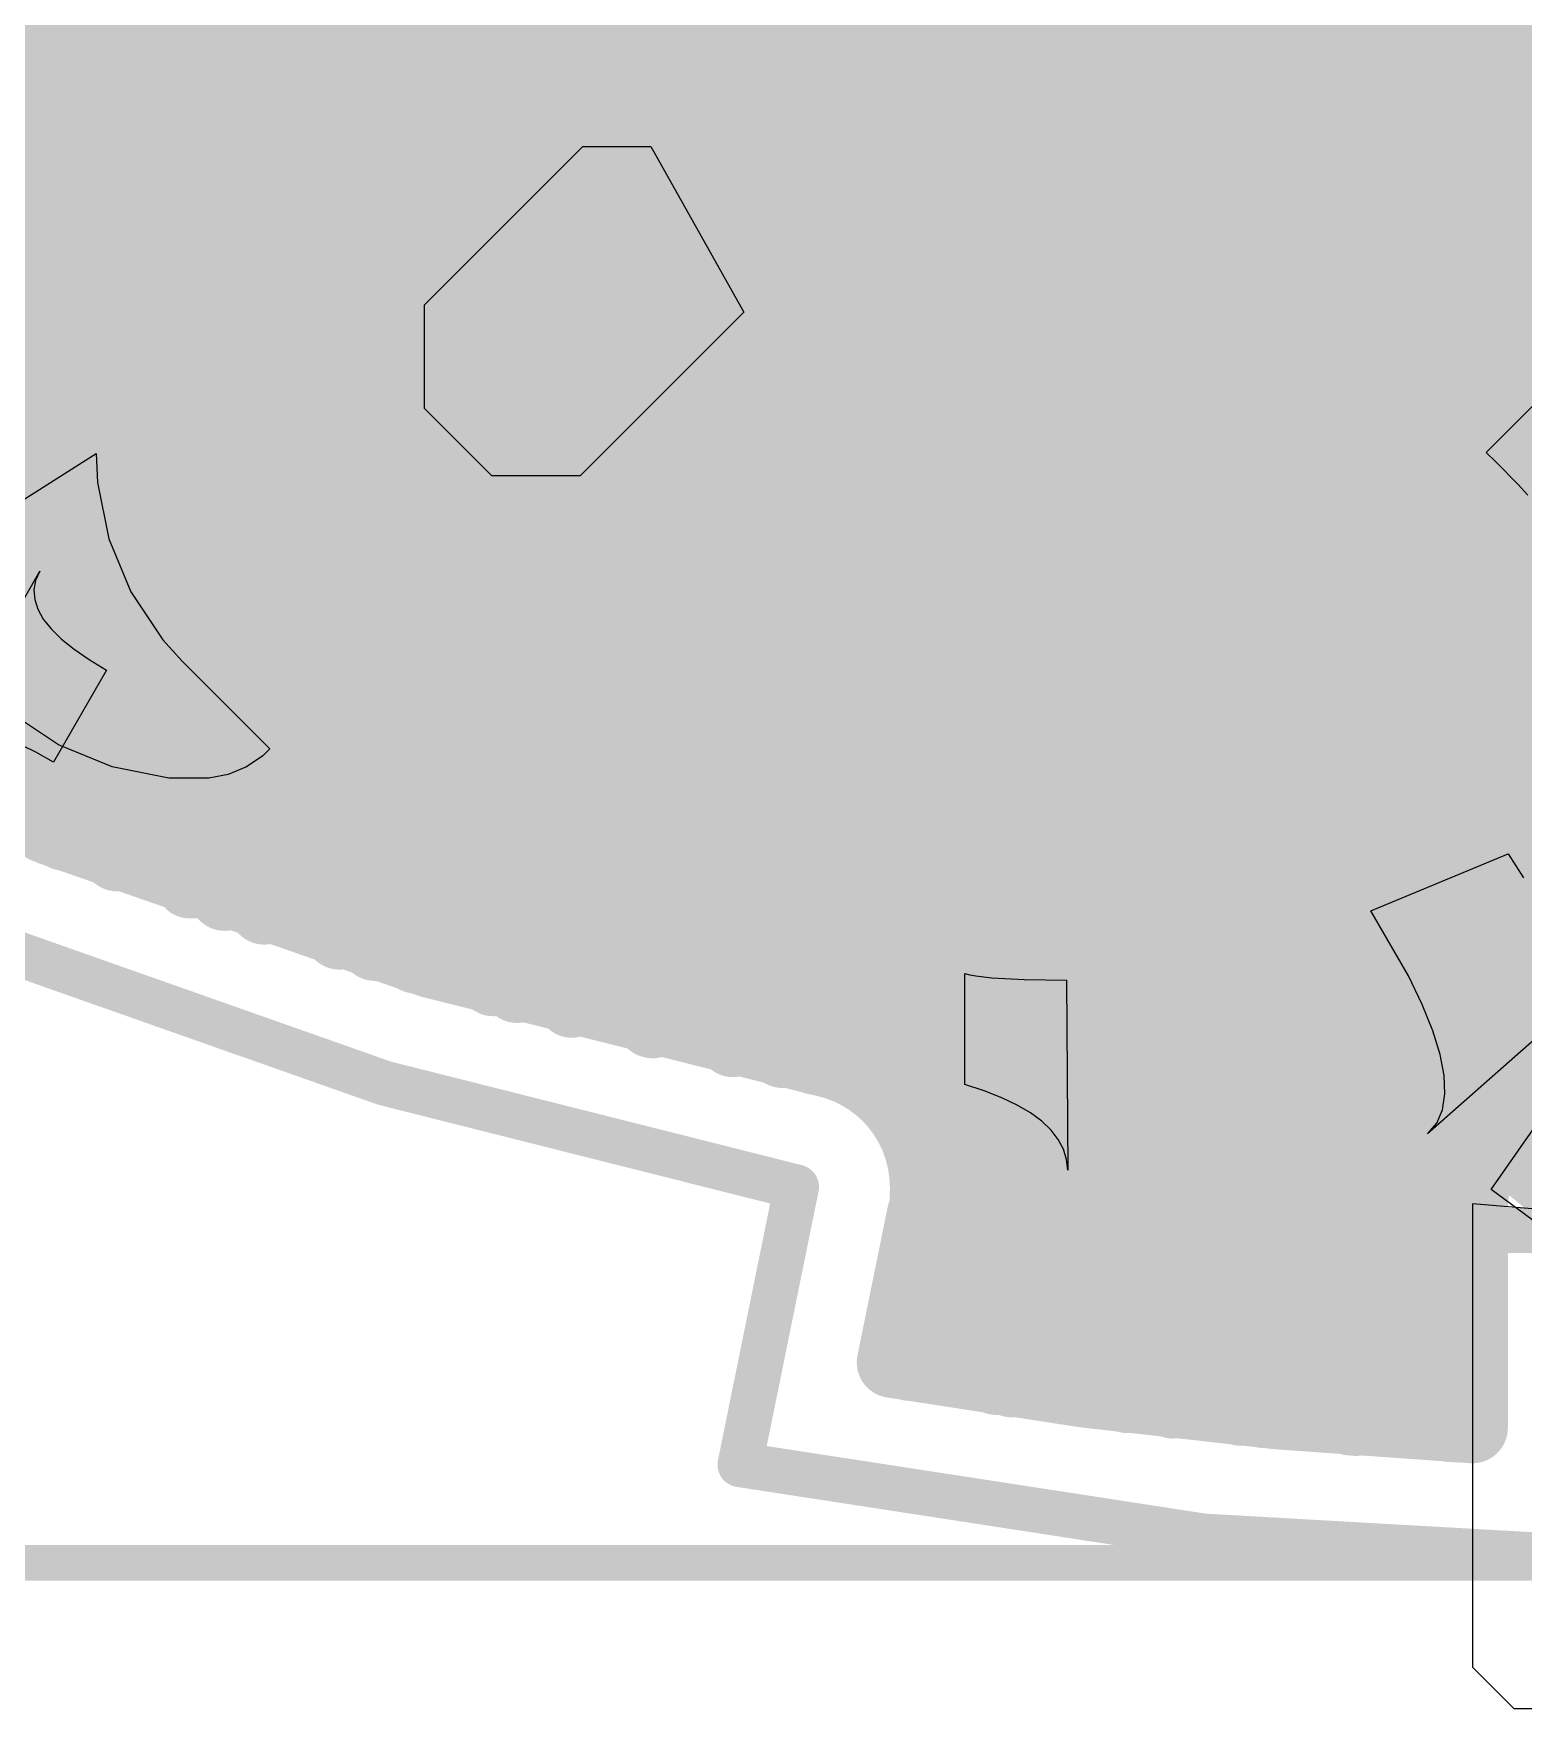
# Model space of a CAD drawing. Header units: millimetres. Extents: x 69.6 to 104.4, y 72.6 to 106.2.
# Drawn here: x 81.975 to 86.181, y 75.279 to 80.007 of the extents above; entities that cross this region are included whole.
import ezdxf

# ---------------------------------------------------------------- set-up
doc = ezdxf.new("R2010")
doc.units = ezdxf.units.MM
for name, color, linetype in [('BottomLayer', 5, 'Continuous'), ('KeepOutLayer', 6, 'Continuous'), ('MultiLayer', 9, 'Continuous'), ('TopLayer', 1, 'Continuous'), ('TopOverlay', 2, 'Continuous'), ('ViaHoleLayer', 16, 'Continuous')]:
    doc.layers.add(name, color=color, linetype=linetype)

# ---------------------------------------------------------------- blocks, each defined once
blk = doc.blocks.new('0402____9')
at = {"layer": 'TopLayer'}
for points in [[(-0.2499995, -0.2999994), (0.2499995, -0.2999994), (-0.2499995, 0.2999994), (0.2499995, 0.2999994)], [(0.7660005, -0.30000194), (1.2659995, -0.30000194), (0.7660005, 0.29999686), (1.2659995, 0.29999686)]]:
    blk.add_solid(points, dxfattribs=at)
at = {"layer": 'TopOverlay', "const_width": 0.127}
for points in [[(-0.36999926, 0.41000426), (-0.3700018, -0.4100068)], [(-0.36999926, 0.41000426), (-0.2500122, 0.41000426)], [(-0.270002, 0.41000426), (1.3400024, 0.41000172)], [(1.27000254, 0.4100068), (1.3800074, 0.4100068)], [(1.3800074, 0.4100068), (1.3800074, -0.4100068)], [(-0.3700018, -0.4100068), (-0.3400044, -0.41000172)], [(-0.3400044, -0.41000172), (-0.20000214, -0.41000426)], [(-0.31000954, -0.4100068), (1.3400024, -0.41000172)], [(1.2899898, -0.41000172), (1.3800074, -0.4100068)]]:
    blk.add_lwpolyline(points, dxfattribs=at)
at = {"layer": 'TopOverlay', "const_width": 0.0635}
for points in [[(-0.4017492599999999, 0.41000426, 1), (-0.33824926, 0.41000426, 1)], [(-0.4017492599999999, 0.41000426, 1), (-0.33824926, 0.41000426, 1)], [(-0.301752, 0.41000426, 1), (-0.238252, 0.41000426, 1)], [(-0.2817622, 0.41000426, 1), (-0.2182622, 0.41000426, 1)], [(1.23825254, 0.4100068, 1), (1.30175254, 0.4100068, 1)], [(1.3082524, 0.41000172, 1), (1.3717524, 0.41000172, 1)], [(1.3482574, 0.4100068, 1), (1.4117574, 0.4100068, 1)], [(1.3482574, 0.4100068, 1), (1.4117574, 0.4100068, 1)], [(-0.4017518, -0.4100068, 1), (-0.3382518, -0.4100068, 1)], [(-0.4017518, -0.4100068, 1), (-0.3382518, -0.4100068, 1)], [(-0.3717544, -0.41000172, 1), (-0.3082544, -0.41000172, 1)], [(-0.3717544, -0.41000172, 1), (-0.3082544, -0.41000172, 1)], [(-0.34175954, -0.4100068, 1), (-0.27825954, -0.4100068, 1)], [(-0.23175214, -0.41000426, 1), (-0.16825214, -0.41000426, 1)], [(1.2582398, -0.41000172, 1), (1.3217398, -0.41000172, 1)], [(1.3082524, -0.41000172, 1), (1.3717524, -0.41000172, 1)], [(1.3482574, -0.4100068, 1), (1.4117574, -0.4100068, 1)], [(1.3482574, -0.4100068, 1), (1.4117574, -0.4100068, 1)]]:
    blk.add_lwpolyline(points, format="xyb", close=True, dxfattribs=at)
blk = doc.blocks.new('0603LED_15')
at = {"layer": 'TopLayer'}
for points in [[(-0.32548576, -0.4445), (0.42451528, -0.4445), (-0.32548576, 0.4445), (0.42451528, 0.4445)], [(1.0104882, -0.4445), (1.76048924, -0.4445), (1.0104882, 0.4445), (1.76048924, 0.4445)]]:
    blk.add_solid(points, dxfattribs=at)
at = {"layer": 'TopOverlay', "const_width": 0.127}
for points in [[(-0.48999648, 0.6096025399999999), (-0.48999648, -0.6096)], [(1.81037992, 0.6096025399999999), (-0.48999648, 0.6096025399999999)], [(1.98000112, 0.44000166), (1.81037992, 0.6096025399999999)], [(1.98000112, 0.44000166), (1.98000112, -0.4299991399999999)], [(0.88498934, 0.33040574), (0.8849867999999999, -0.3299968)], [(0.55499254, 0.3050032), (0.55499, -0.30461966)], [(0.8599931999999999, 0), (0.55518812, 0.30477714)], [(0.8597899999999999, -0.0002032), (0.5549874599999999, -0.30499812)], [(1.98000112, -0.4299991399999999), (1.80037994, -0.6096025399999999)], [(1.80037994, -0.6096025399999999), (-0.48999648, -0.6096)]]:
    blk.add_lwpolyline(points, dxfattribs=at)
at = {"layer": 'TopOverlay', "const_width": 0.0635}
for points in [[(-0.5217464799999999, 0.6096025399999999, 1), (-0.45824648, 0.6096025399999999, 1)], [(-0.5217464799999999, 0.6096025399999999, 1), (-0.45824648, 0.6096025399999999, 1)], [(1.77862992, 0.6096025399999999, 1), (1.84212992, 0.6096025399999999, 1)], [(1.77862992, 0.6096025399999999, 1), (1.84212992, 0.6096025399999999, 1)], [(1.94825112, 0.44000166, 1), (2.01175112, 0.44000166, 1)], [(1.94825112, 0.44000166, 1), (2.01175112, 0.44000166, 1)], [(0.8532393399999999, 0.33040574, 1), (0.91673934, 0.33040574, 1)], [(0.5232425399999999, 0.3050032, 1), (0.5867425399999999, 0.3050032, 1)], [(0.5234381199999999, 0.30477714, 1), (0.58693812, 0.30477714, 1)], [(0.8280399999999999, -0.0002032, 1), (0.8915399999999999, -0.0002032, 1)], [(0.8282432, 0, 1), (0.8917432, 0, 1)], [(0.52323746, -0.30499812, 1), (0.5867374599999999, -0.30499812, 1)], [(0.5232399999999999, -0.30461966, 1), (0.5867399999999999, -0.30461966, 1)], [(0.8532367999999999, -0.3299968, 1), (0.9167367999999999, -0.3299968, 1)], [(1.94825112, -0.4299991399999999, 1), (2.01175112, -0.4299991399999999, 1)], [(1.94825112, -0.4299991399999999, 1), (2.01175112, -0.4299991399999999, 1)], [(-0.5217464799999999, -0.6096, 1), (-0.45824648, -0.6096, 1)], [(-0.5217464799999999, -0.6096, 1), (-0.45824648, -0.6096, 1)], [(1.76862994, -0.6096025399999999, 1), (1.83212994, -0.6096025399999999, 1)], [(1.76862994, -0.6096025399999999, 1), (1.83212994, -0.6096025399999999, 1)]]:
    blk.add_lwpolyline(points, format="xyb", close=True, dxfattribs=at)
blk = doc.blocks.new('0402____24')
at = {"layer": 'TopLayer'}
for points in [[(-0.2499995, -0.2999994), (0.2499995, -0.2999994), (-0.2499995, 0.2999994), (0.2499995, 0.2999994)], [(0.7660005, -0.30000194), (1.2659995, -0.30000194), (0.7660005, 0.29999686), (1.2659995, 0.29999686)]]:
    blk.add_solid(points, dxfattribs=at)
at = {"layer": 'TopOverlay', "const_width": 0.127}
for points in [[(-0.36999926, 0.41000426), (-0.2500122, 0.41000426)], [(-0.36999926, -0.4100068), (-0.36999926, 0.41000426)], [(-0.270002, 0.41000426), (1.3400024, 0.41000172)], [(1.27000254, 0.41000426), (1.3800074, 0.41000426)], [(1.3800074, -0.4100068), (1.3800074, 0.41000426)], [(-0.36999926, -0.4100068), (-0.3400044, -0.41000172)], [(-0.3400044, -0.41000172), (-0.20000214, -0.41000426)], [(-0.31000954, -0.4100068), (1.3400024, -0.41000426)], [(1.28999234, -0.41000172), (1.3800074, -0.4100068)]]:
    blk.add_lwpolyline(points, dxfattribs=at)
at = {"layer": 'TopOverlay', "const_width": 0.0635}
for points in [[(-0.4017492599999999, 0.41000426, 1), (-0.33824926, 0.41000426, 1)], [(-0.4017492599999999, 0.41000426, 1), (-0.33824926, 0.41000426, 1)], [(-0.301752, 0.41000426, 1), (-0.238252, 0.41000426, 1)], [(-0.2817622, 0.41000426, 1), (-0.2182622, 0.41000426, 1)], [(1.23825254, 0.41000426, 1), (1.30175254, 0.41000426, 1)], [(1.3082524, 0.41000172, 1), (1.3717524, 0.41000172, 1)], [(1.3482574, 0.41000426, 1), (1.4117574, 0.41000426, 1)], [(1.3482574, 0.41000426, 1), (1.4117574, 0.41000426, 1)], [(-0.4017492599999999, -0.4100068, 1), (-0.33824926, -0.4100068, 1)], [(-0.4017492599999999, -0.4100068, 1), (-0.33824926, -0.4100068, 1)], [(-0.3717544, -0.41000172, 1), (-0.3082544, -0.41000172, 1)], [(-0.3717544, -0.41000172, 1), (-0.3082544, -0.41000172, 1)], [(-0.34175954, -0.4100068, 1), (-0.27825954, -0.4100068, 1)], [(-0.23175214, -0.41000426, 1), (-0.16825214, -0.41000426, 1)], [(1.25824234, -0.41000172, 1), (1.32174234, -0.41000172, 1)], [(1.3082524, -0.41000426, 1), (1.3717524, -0.41000426, 1)], [(1.3482574, -0.4100068, 1), (1.4117574, -0.4100068, 1)], [(1.3482574, -0.4100068, 1), (1.4117574, -0.4100068, 1)]]:
    blk.add_lwpolyline(points, format="xyb", close=True, dxfattribs=at)
blk = doc.blocks.new('LGA12_27')
at = {"layer": 'TopLayer'}
for points in [[(-0.37497766, 0.6375171399999999), (-0.12499086, 0.6375171399999999), (-0.37497766, 1.08750354), (-0.12499086, 1.08750354)], [(0.12496292, 0.6375171399999999), (0.37494972, 0.6375171399999999), (0.12496292, 1.08750354), (0.37494972, 1.08750354)], [(-0.6374892, 0.6250178), (-0.6374892, 0.8750045999999999), (-1.0874756, 0.6250178), (-1.0874756, 0.8750045999999999)], [(1.08749846, 0.62501526), (1.08749846, 0.8750020599999999), (0.6375120599999999, 0.62501526), (0.6375120599999999, 0.8750020599999999)], [(-0.63754508, 0.12499086), (-0.63754508, 0.37497766), (-1.08753148, 0.12499086), (-1.08753148, 0.37497766)], [(1.08749846, 0.12501626), (1.08749846, 0.37500306), (0.6375120599999999, 0.12501626), (0.6375120599999999, 0.37500306)], [(-0.63754254, -0.37497766), (-0.63754254, -0.12499086), (-1.08752894, -0.37497766), (-1.08752894, -0.12499086)], [(1.08747306, -0.3750055999999999), (1.08747306, -0.1250188), (0.63748666, -0.3750055999999999), (0.63748666, -0.1250188)], [(-0.6375171399999999, -0.8749766599999999), (-0.6375171399999999, -0.62498986), (-1.08750354, -0.8749766599999999), (-1.08750354, -0.62498986)], [(-0.12502134, -0.6375145999999999), (-0.37500814, -0.6375145999999999), (-0.12502134, -1.087501), (-0.37500814, -1.087501)], [(0.37500306, -0.6375145999999999), (0.12501626, -0.6375145999999999), (0.37500306, -1.087501), (0.12501626, -1.087501)], [(1.087501, -0.8749766599999999), (1.087501, -0.62498986), (0.6375145999999999, -0.8749766599999999), (0.6375145999999999, -0.62498986)]]:
    blk.add_solid(points, dxfattribs=at)
at = {"layer": 'TopOverlay', "const_width": 0.0999998}
for points in [[(-1.1500104, -1.15000786), (-1.14999008, 1.1500104)], [(-1.14999008, 1.1500104), (1.15000786, 1.1500104)], [(1.14996214, -1.14999262), (1.15000786, 1.1500104)], [(-1.1500104, -1.15000786), (1.14996214, -1.14999262)]]:
    blk.add_lwpolyline(points, dxfattribs=at)
at = {"layer": 'TopOverlay'}
for points, const_width in [([(-1.17498876, 1.1500104, 1), (-1.1249914, 1.1500104, 1)], 0.0499999), ([(-1.17498876, 1.1500104, 1), (-1.1249914, 1.1500104, 1)], 0.0499999), ([(1.12500918, 1.1500104, 1), (1.17500654, 1.1500104, 1)], 0.0499999), ([(1.12500918, 1.1500104, 1), (1.17500654, 1.1500104, 1)], 0.0499999), ([(-1.40000228, 0.8000009399999999, 1), (-1.60000188, 0.8000009399999999, 1)], 0.254), ([(-1.66350188, 0.8000009399999999, 1), (-1.53650188, 0.8000009399999999, 1)], 0.127), ([(-1.46350228, 0.8000009399999999, 1), (-1.33650228, 0.8000009399999999, 1)], 0.127), ([(-1.17500908, -1.15000786, 1), (-1.12501172, -1.15000786, 1)], 0.0499999), ([(-1.17500908, -1.15000786, 1), (-1.12501172, -1.15000786, 1)], 0.0499999), ([(1.12496346, -1.14999262, 1), (1.17496082, -1.14999262, 1)], 0.0499999), ([(1.12496346, -1.14999262, 1), (1.17496082, -1.14999262, 1)], 0.0499999)]:
    blk.add_lwpolyline(points, format="xyb", close=True, dxfattribs=dict(at, const_width=const_width))
blk = doc.blocks.new('XTAL3215_30')
at = {"layer": 'TopLayer'}
for p, q in [((-0.770001, -0.9100007199999999), (-0.7723733599999999, 0.9121927400000001)), ((-0.7723733599999999, 0.9121927400000001), (-0.7701813399999999, 0.9100007199999999)), ((-0.7701813399999999, 0.9100007199999999), (0.8200008999999999, 0.9100007199999999)), ((0.8200008999999999, 0.9100007199999999), (0.8200008999999999, -0.9100007199999999)), ((0.8200008999999999, -0.9100007199999999), (-0.770001, -0.9100007199999999))]:
    blk.add_line(p, q, dxfattribs=at)
for points in [[(-1.7499965, -0.8999982), (-0.7499985, -0.8999982), (-1.7499965, 0.8999982), (-0.7499985, 0.8999982)], [(0.75000358, -0.8999982), (1.75000158, -0.8999982), (0.75000358, 0.8999982), (1.75000158, 0.8999982)]]:
    blk.add_solid(points, dxfattribs=at)
at = {"layer": 'TopOverlay', "const_width": 0.1999996}
for points in [[(-1.89999874, -1.0200005), (-1.89999874, 1.0200005)], [(-1.89999874, 1.0200005), (1.89999874, 1.0200005)], [(1.89999874, -1.0200005), (1.89999874, 1.0200005)], [(-1.89999874, -1.0200005), (1.89999874, -1.0200005)]]:
    blk.add_lwpolyline(points, dxfattribs=at)
at = {"layer": 'TopOverlay', "const_width": 0.0999998}
for points in [[(-1.94999864, 1.0200005, 1), (-1.84999884, 1.0200005, 1)], [(-1.94999864, 1.0200005, 1), (-1.84999884, 1.0200005, 1)], [(1.84999884, 1.0200005, 1), (1.94999864, 1.0200005, 1)], [(1.84999884, 1.0200005, 1), (1.94999864, 1.0200005, 1)], [(-1.94999864, -1.0200005, 1), (-1.84999884, -1.0200005, 1)], [(-1.94999864, -1.0200005, 1), (-1.84999884, -1.0200005, 1)], [(1.84999884, -1.0200005, 1), (1.94999864, -1.0200005, 1)], [(1.84999884, -1.0200005, 1), (1.94999864, -1.0200005, 1)]]:
    blk.add_lwpolyline(points, format="xyb", close=True, dxfattribs=at)
blk = doc.blocks.new('CR2032_B_31')
at = {"layer": 'BottomLayer', "const_width": 8.49999824}
blk.add_lwpolyline([(-4.25000166, 2.54e-06, 1), (4.249996579999999, 2.54e-06, 1)], format="xyb", close=True, dxfattribs=at)

msp = doc.modelspace()

# ---------------------------------------------------------------- linework, layer by layer
at = {"layer": 'BottomLayer'}
for p, q in [((86.62669999999999, 76.65346111999999), (86.03682309999999, 76.70305207999999)), ((86.03682309999999, 76.70305207999999), (86.03682309999999, 75.39544738)), ((86.03682309999999, 75.39544738), (86.15351831999999, 75.27875216)), ((86.15351831999999, 75.27875216), (86.4535482, 75.27875216))]:
    msp.add_line(p, q, dxfattribs=at)
at = {"layer": 'BottomLayer', "const_width": 0.1999996}
for points in [[(80.48120302, 78.50131874), (94.47005743999999, 92.49017316)], [(80.66286382, 78.40013784), (94.63568829999998, 92.37296232)], [(80.84705953999999, 78.30149186), (94.80131662, 92.25574894)], [(81.03382828, 78.2054189), (94.96694747999999, 92.1385381)], [(81.22321068, 78.11195959999999), (95.13257834, 92.02132725999999)], [(81.41525245999999, 78.02115968), (95.29820665999999, 91.90411388)], [(81.60999934, 77.93306486), (95.46383751999998, 91.78690303999998)], [(81.80750465999999, 77.84772847999999), (95.62946584, 91.66968965999999)], [(82.00782683999999, 77.76520896), (95.77476399999999, 91.53214612)], [(82.21102684, 77.68556726), (95.91206116, 91.38660157999999)], [(82.41716816, 77.60886688), (96.04935832, 91.24105703999999)], [(82.62632192, 77.53517894), (96.18665802, 91.09551504)], [(82.8385694, 77.46458472), (96.32395518, 90.94997049999999)], [(83.05398934, 77.39716296), (96.46125234, 90.80442595999999)], [(83.27267318, 77.3330051), (96.59854949999999, 90.65888141999999)], [(83.49471998, 77.27221019999999), (96.7358492, 90.51333942)], [(83.72023641999999, 77.21488493999999), (96.87314635999999, 90.36779487999999)], [(83.9493368, 77.16114361999999), (97.01044352, 90.22225033999999)], [(84.18214812, 77.11111324), (97.14774067999998, 90.07670579999998)], [(84.37357521999999, 77.01969864), (97.28503784, 89.93116126)], [(84.48026537999999, 76.8435471), (97.42233753999999, 89.78561925999999)], [(84.45603123999999, 76.53647126), (97.55963469999999, 89.64007471999999)], [(84.44929262, 76.24689093999999), (97.69693185999999, 89.49453017999998)], [(84.69268557999999, 76.2074422), (97.83422902, 89.34898564)], [(84.94010698, 76.1720219), (97.97152872, 89.20344363999999)], [(85.19172446, 76.14079767999999), (98.10882588, 89.05789909999999)], [(78.73353062, 87.57760995999999), (89.06592042, 77.24522015999999)], [(78.6865203, 87.34177858), (88.8178818, 77.21041708)], [(78.67452388, 87.0709333), (88.56984064, 77.17561654)], [(78.69277123999998, 86.76984424), (88.32180201999999, 77.14081345999999)], [(78.7110186, 86.46875517999999), (88.0737634, 77.10601038)], [(78.72926595999999, 86.16766611999999), (87.81613628, 77.08079579999999)], [(78.74751332, 85.86657706), (87.52226843999999, 77.09182193999999)], [(78.67421399999999, 85.65703468), (87.2284006, 77.10284808)], [(78.46297743999999, 85.58542953999999), (86.80900849999999, 77.23939847999999)], [(78.25174088, 85.51382439999999), (86.51479268, 77.25077259999999)], [(78.04050686, 85.44221671999999), (86.31402854, 77.16869504)], [(77.82779964, 85.37208224), (86.1654995, 77.03438238)], [(78.76823209999999, 84.14880808), (86.06627186, 76.85076832)], [(78.77269487999999, 83.86150359999999), (86.03682309999999, 76.59737538)], [(78.84349737999999, 83.50785939999999), (86.03682309999999, 76.31453368)], [(78.97741126, 83.09110382), (85.99539315999999, 76.07312191999999)], [(79.29016908, 82.4955043), (85.6927674, 76.09290598)], [(79.35410596, 82.14872572), (85.38250386, 76.12032781999999)], [(79.28345078, 81.9365392), (84.0895194, 77.13047058)], [(79.15553637999999, 81.7816119), (83.72291865999999, 77.21422962)], [(78.97667974, 81.67762684), (83.34026766, 77.31403891999999)], [(79.8420933, 80.52937157999999), (82.93876477999999, 77.4327001)], [(79.86864138, 80.2199818), (82.51459494, 77.57402824)], [(79.81521502, 79.99056646), (82.0623327, 77.74344878)], [(84.4915379, 76.72845208), (85.06393705999999, 76.15605292)], [(85.44772852, 76.11396004), (86.03682309999999, 76.70305461999999)], [(84.39889648, 76.25563107999999), (84.4845275, 76.67654718)], [(86.03682309999999, 76.07094767999999), (86.03682309999999, 76.616433)], [(84.44667388, 76.4904744), (84.73628976, 76.20085852)], [(85.70832997999999, 76.09171979999999), (86.03682309999999, 76.42021292)], [(85.97375998, 76.0743081), (86.03682309999999, 76.13737121999999)]]:
    msp.add_lwpolyline(points, dxfattribs=at)
for points in [[(84.20121082, 77.10722195999999, -0.1129507273518582), (79.06695896, 79.43498464)], [(86.03682309999999, 76.70305207999999, -0.5316124251713423), (86.90494176, 77.20217224)], [(84.20121082, 77.10722195999999, -0.3565757165826092), (84.49223894000001, 76.75101998)], [(86.03682309999999, 76.616433, -0.0358954137688074), (86.03682309999999, 76.703047)], [(86.03682309999999, 76.07094767999999, -0.0306973390653492), (84.39889648, 76.25563107999999)]]:
    msp.add_lwpolyline(points, format="xyb", dxfattribs=at)
at = {"layer": 'BottomLayer'}
for points, const_width in [([(85.10915414, 78.82828024, 1), (85.33415242, 78.82828024, 1)], 0.22499828), ([(81.95782693999999, 77.76520896, 1), (82.05782674, 77.76520896, 1)], 0.0999998), ([(82.0123328, 77.74344878, 1), (82.11233259999999, 77.74344878, 1)], 0.0999998), ([(82.16102693999999, 77.68556726, 1), (82.26102673999999, 77.68556726, 1)], 0.0999998), ([(82.36716826, 77.60886688, 1), (82.46716805999999, 77.60886688, 1)], 0.0999998), ([(82.46459503999999, 77.57402824, 1), (82.56459484, 77.57402824, 1)], 0.0999998), ([(82.57632201999999, 77.53517894, 1), (82.67632182, 77.53517894, 1)], 0.0999998), ([(82.7885695, 77.46458472, 1), (82.8885693, 77.46458472, 1)], 0.0999998), ([(82.88876488, 77.4327001, 1), (82.98876468, 77.4327001, 1)], 0.0999998), ([(83.00398944, 77.39716296, 1), (83.10398923999999, 77.39716296, 1)], 0.0999998), ([(83.22267328, 77.3330051, 1), (83.32267308, 77.3330051, 1)], 0.0999998), ([(83.29026775999999, 77.31403891999999, 1), (83.39026756, 77.31403891999999, 1)], 0.0999998), ([(83.44472008, 77.27221019999999, 1), (83.54471987999999, 77.27221019999999, 1)], 0.0999998), ([(83.67023651999999, 77.21488493999999, 1), (83.77023632, 77.21488493999999, 1)], 0.0999998), ([(83.67291876, 77.21422962, 1), (83.77291856, 77.21422962, 1)], 0.0999998), ([(83.8993369, 77.16114361999999, 1), (83.9993367, 77.16114361999999, 1)], 0.0999998), ([(84.0395195, 77.13047058, 1), (84.13951929999999, 77.13047058, 1)], 0.0999998), ([(84.13214822, 77.11111324, 1), (84.23214802, 77.11111324, 1)], 0.0999998), ([(84.15121092, 77.10722195999999, 1), (84.25121071999999, 77.10722195999999, 1)], 0.0999998), ([(84.15121092, 77.10722195999999, 1), (84.25121071999999, 77.10722195999999, 1)], 0.0999998), ([(86.11549959999999, 77.03438238, 1), (86.2154994, 77.03438238, 1)], 0.0999998), ([(84.32357531999999, 77.01969864, 1), (84.42357512, 77.01969864, 1)], 0.0999998), ([(84.43026548, 76.8435471, 1), (84.53026528, 76.8435471, 1)], 0.0999998), ([(86.01627196, 76.85076832, 1), (86.11627175999999, 76.85076832, 1)], 0.0999998), ([(84.44223903999999, 76.75101998, 1), (84.54223884, 76.75101998, 1)], 0.0999998), ([(84.441538, 76.72845208, 1), (84.54153779999999, 76.72845208, 1)], 0.0999998), ([(85.9868232, 76.70305461999999, 1), (86.086823, 76.70305461999999, 1)], 0.0999998), ([(85.9868232, 76.70305207999999, 1), (86.086823, 76.70305207999999, 1)], 0.0999998), ([(85.9868232, 76.703047, 1), (86.086823, 76.703047, 1)], 0.0999998), ([(84.4345276, 76.67654718, 1), (84.53452739999999, 76.67654718, 1)], 0.0999998), ([(85.9868232, 76.616433, 1), (86.086823, 76.616433, 1)], 0.0999998), ([(85.9868232, 76.616433, 1), (86.086823, 76.616433, 1)], 0.0999998), ([(85.9868232, 76.59737538, 1), (86.086823, 76.59737538, 1)], 0.0999998), ([(84.40603134, 76.53647126, 1), (84.50603114, 76.53647126, 1)], 0.0999998), ([(84.39667397999999, 76.4904744, 1), (84.49667378, 76.4904744, 1)], 0.0999998), ([(85.9868232, 76.42021292, 1), (86.086823, 76.42021292, 1)], 0.0999998), ([(85.9868232, 76.31453368, 1), (86.086823, 76.31453368, 1)], 0.0999998), ([(84.34889657999999, 76.25563107999999, 1), (84.44889638, 76.25563107999999, 1)], 0.0999998), ([(84.34889657999999, 76.25563107999999, 1), (84.44889638, 76.25563107999999, 1)], 0.0999998), ([(84.39929271999999, 76.24689093999999, 1), (84.49929252, 76.24689093999999, 1)], 0.0999998), ([(84.64268568, 76.2074422, 1), (84.74268547999999, 76.2074422, 1)], 0.0999998), ([(84.68628985999999, 76.20085852, 1), (84.78628966, 76.20085852, 1)], 0.0999998), ([(84.89010707999999, 76.1720219, 1), (84.99010687999998, 76.1720219, 1)], 0.0999998), ([(85.01393716, 76.15605292, 1), (85.11393696, 76.15605292, 1)], 0.0999998), ([(85.14172455999999, 76.14079767999999, 1), (85.24172435999999, 76.14079767999999, 1)], 0.0999998), ([(85.9868232, 76.13737121999999, 1), (86.086823, 76.13737121999999, 1)], 0.0999998), ([(85.33250396, 76.12032781999999, 1), (85.43250375999999, 76.12032781999999, 1)], 0.0999998), ([(85.39772862, 76.11396004, 1), (85.49772842, 76.11396004, 1)], 0.0999998), ([(85.64276749999999, 76.09290598, 1), (85.7427673, 76.09290598, 1)], 0.0999998), ([(85.65833008, 76.09171979999999, 1), (85.75832987999999, 76.09171979999999, 1)], 0.0999998), ([(85.92376008, 76.0743081, 1), (86.02375988, 76.0743081, 1)], 0.0999998), ([(85.94539326, 76.07312191999999, 1), (86.04539306, 76.07312191999999, 1)], 0.0999998), ([(85.9868232, 76.07094767999999, 1), (86.086823, 76.07094767999999, 1)], 0.0999998), ([(85.9868232, 76.07094767999999, 1), (86.086823, 76.07094767999999, 1)], 0.0999998)]:
    msp.add_lwpolyline(points, format="xyb", close=True, dxfattribs=dict(at, const_width=const_width))
at = {"layer": 'KeepOutLayer', "const_width": 0.127}
for points in [[(100.13922568, 86.26849396, -0.404026225835157), (83.96924532, 75.96707946)], [(84.12873954, 76.75101998, -0.162860341790343), (76.984098, 80.87597998)]]:
    msp.add_lwpolyline(points, format="xyb", dxfattribs=at)
msp.add_lwpolyline([(83.96924786, 75.96707692), (84.12873191999999, 76.75100728)], dxfattribs=at)
at = {"layer": 'KeepOutLayer', "const_width": 0.0635}
for points in [[(84.09698191999999, 76.75100728, 1), (84.16048192, 76.75100728, 1)], [(84.09698954, 76.75101998, 1), (84.16048954, 76.75101998, 1)], [(83.93749532, 75.96707946, 1), (84.00099532, 75.96707946, 1)], [(83.93749786, 75.96707692, 1), (84.00099786, 75.96707692, 1)]]:
    msp.add_lwpolyline(points, format="xyb", close=True, dxfattribs=at)
at = {"layer": 'MultiLayer', "const_width": 0.22499828}
msp.add_lwpolyline([(85.10915414, 78.82828024, 1), (85.33415242, 78.82828024, 1)], format="xyb", close=True, dxfattribs=at)
at = {"layer": 'TopLayer'}
for p, q in [((83.07884324, 79.24168048), (83.52554287999999, 79.68838011999999)), ((83.52554287999999, 79.68838011999999), (83.71723159999999, 79.68838011999999)), ((83.71723159999999, 79.68838011999999), (83.97964408, 79.22023779999999)), ((83.07884324, 78.94868131999999), (83.07884324, 79.24168048)), ((83.97964408, 79.22023779999999), (83.51803971999999, 78.75863344)), ((86.07554286, 78.82395462), (86.21700562, 78.96541737999999)), ((83.26889111999999, 78.75863344), (83.07884324, 78.94868131999999)), ((86.10292405999999, 78.79761228), (86.07554286, 78.82395462)), ((81.55585924, 78.4441662), (82.15172799999999, 78.82129524)), ((82.15172799999999, 78.82129524), (82.1557158, 78.74008382)), ((86.1662869, 78.73373127999999), (86.10292405999999, 78.79761228)), ((82.1557158, 78.74008382), (82.18740229999999, 78.58078264)), ((83.51803971999999, 78.75863344), (83.26889111999999, 78.75863344)), ((86.19287815999999, 78.70376943999999), (86.1662869, 78.73373127999999)), ((82.18740229999999, 78.58078264), (82.24955863999999, 78.43072706)), ((81.75664877999999, 78.07505848), (81.99232776, 78.48936042)), ((81.9808622, 78.46309681999999), (81.97613525999999, 78.43645984)), ((81.99232776, 78.48936042), (81.9808622, 78.46309681999999)), ((81.97613525999999, 78.43645984), (81.97814948, 78.40945201999999)), ((81.97814948, 78.40945201999999), (81.98690486, 78.38207589999999)), ((82.24955863999999, 78.43072706), (82.33979468, 78.29567779999999)), ((81.98690486, 78.38207589999999), (82.00239885999999, 78.35432639999999)), ((82.00239885999999, 78.35432639999999), (82.02463402, 78.32620859999999)), ((82.02463402, 78.32620859999999), (82.0536078, 78.29771996)), ((82.0536078, 78.29771996), (82.08932274, 78.26886048)), ((82.08932274, 78.26886048), (82.1317763, 78.23963015999999)), ((82.33979468, 78.29567779999999), (82.3943996, 78.23543407999999)), ((82.18097101999999, 78.21002899999999), (82.03096878, 77.9502124)), ((82.1317763, 78.23963015999999), (82.18097101999999, 78.21002899999999)), ((82.3943996, 78.23543407999999), (82.3943996, 78.23543407999999)), ((82.3943996, 78.23543407999999), (82.64199626, 77.98783488)), ((81.9812432, 77.97808382), (81.78692812, 78.07350654)), ((82.04589381999999, 77.9991582), (81.91019432, 78.08982857999999)), ((82.03096878, 77.9502124), (81.9812432, 77.97808382)), ((82.19667584, 77.93670214), (82.04589381999999, 77.9991582)), ((82.64199626, 77.98783488), (82.62226808, 77.96810416)), ((82.3567441, 77.90486324), (82.19667584, 77.93670214)), ((82.57586989999999, 77.93710346), (82.52431551999999, 77.91574714)), ((82.62226808, 77.96810416), (82.57586989999999, 77.93710346)), ((82.43834668, 77.90486324), (82.3567441, 77.90486324)), ((82.44168678, 77.90486324), (82.43834668, 77.90486324)), ((82.46958613999999, 77.90486324), (82.44168678, 77.90486324)), ((82.44168678, 77.90486324), (82.44168678, 77.90486324)), ((82.52431551999999, 77.91574714), (82.46958613999999, 77.90486324)), ((85.7500063, 77.53092443999999), (86.1381183, 77.69176994)), ((86.1381183, 77.69176994), (86.18105446, 77.62391892)), ((85.85604114, 77.34685572), (85.7500063, 77.53092443999999)), ((84.60382114, 77.04032344), (84.60382114, 77.35333526)), ((84.60382114, 77.35333526), (84.61798418, 77.34978688)), ((84.61798418, 77.34978688), (84.63538826, 77.34661442)), ((84.63538826, 77.34661442), (84.67992462, 77.34138709999999)), ((84.67992462, 77.34138709999999), (84.77104711999999, 77.3363452)), ((84.77104711999999, 77.3363452), (84.89134914, 77.33466625999999)), ((84.89134914, 77.33466625999999), (84.89439714, 76.7982208)), ((85.8951927, 77.26571795999999), (85.85604114, 77.34685572)), ((86.40125214, 77.33466372), (85.91039714, 76.90114414)), ((85.92509865999999, 77.1918446), (85.8951927, 77.26571795999999)), ((85.94575902, 77.12523564), (85.92509865999999, 77.1918446)), ((86.08997006, 76.74380891999999), (86.39820413999999, 77.18717862)), ((85.95717631999999, 77.06588853999999), (85.94575902, 77.12523564)), ((84.65887056, 77.02237834), (84.60382114, 77.04032344)), ((85.95934802, 77.01380584), (85.95717631999999, 77.06588853999999)), ((84.70814401999999, 77.00304132), (84.65887056, 77.02237834)), ((84.75164151999999, 76.98231238), (84.70814401999999, 77.00304132)), ((84.7893656, 76.96019152), (84.75164151999999, 76.98231238)), ((85.95227666, 76.96898753999999), (85.95934802, 77.01380584)), ((84.82131118, 76.93667874), (84.7893656, 76.96019152)), ((84.8474808, 76.9117715), (84.82131118, 76.93667874)), ((85.9359597, 76.93143364), (85.95227666, 76.96898753999999)), ((84.86787446, 76.88547233999999), (84.8474808, 76.9117715)), ((84.88248961999999, 76.85778126), (84.86787446, 76.88547233999999)), ((85.91039714, 76.90114414), (85.9359597, 76.93143364)), ((84.89133136, 76.82869826), (84.88248961999999, 76.85778126)), ((84.89439714, 76.7982208), (84.89133136, 76.82869826)), ((86.4553516, 76.47323796), (86.08997006, 76.74380891999999))]:
    msp.add_line(p, q, dxfattribs=at)
for points, const_width in [([(78.89687548, 83.13064908), (83.26889111999999, 78.75863344)], 0.3999992), ([(84.49389756, 80.74623423999999), (85.26146016, 79.97867164)], 0.2999994), ([(85.9138744, 79.82032803999999), (86.06147888, 80.49709071999999)], 0.1999996), ([(83.97964408, 79.22023779999999), (84.57267566, 79.81326938)], 0.1999996), ([(85.9138744, 79.82032803999999), (85.95843615999999, 79.26331619999999)], 0.1999996), ([(83.81837186, 79.01006804000001), (84.59712569999999, 79.78882188)], 0.1999996), ([(84.54532748, 79.78592119999999), (86.12869998, 78.20254616)], 0.1999996), ([(84.63821019999999, 79.74773737999999), (85.29681441999999, 79.08913315999999)], 0.1999996), ([(83.98452596, 78.89338044), (84.73854528, 79.64739976)], 0.1999996), ([(84.40390536, 79.64449907999999), (85.51761916, 78.53078527999999)], 0.1999996), ([(84.1677006, 78.79371338), (84.87996739999998, 79.50598018)], 0.1999996), ([(84.26248577999999, 79.5030795), (85.15699758, 78.60856516)], 0.1999996), ([(84.12106365999999, 79.36165738), (84.85982773999999, 78.6228933)], 0.1999996), ([(84.36976521999999, 78.7129363), (85.02138698, 79.36455806)], 0.1999996), ([(85.29681441999999, 79.08913315999999), (85.5006164, 79.29293514)], 0.1999996), ([(84.84605585999999, 78.62354353999999), (85.50171368, 79.27920136)], 0.1999996), ([(85.95843615999999, 79.26331619999999), (86.08097592, 78.95696172)], 0.1999996), ([(83.79129037999999, 79.0318841), (83.97964408, 79.22023779999999)], 0.1999996), ([(83.79129037999999, 79.0318841), (83.97964408, 79.22023779999999)], 0.1999996), ([(83.97964408, 79.22023779999999), (84.53256906, 78.66731028)], 0.1999996), ([(84.59395832, 78.6542877), (85.1628091, 79.22313848)], 0.1999996), ([(85.41088582, 79.20320455999999), (85.54859191999999, 79.06549592)], 0.1999996), ([(83.83822196, 79.07881567999999), (84.0778735, 78.83916414)], 0.1999996), ([(85.53728129999999, 79.09377373999999), (85.6590743, 78.78928616)], 0.1999996), ([(85.11802635999999, 78.61267233999999), (85.55495207999999, 79.04959806)], 0.1999996), ([(86.08097592, 78.95696172), (86.45166352, 78.60343436)], 0.1999996), ([(85.36165045999999, 78.57345474), (85.63576218, 78.84756646)], 0.1999996), ([(85.58049686, 78.50945944), (85.72436753999999, 78.65333011999999)], 0.1999996), ([(85.70355478, 78.67414541999999), (85.94220809999999, 78.43549209999999)], 0.1999996), ([(85.77909183999999, 78.42521272), (85.86578965999999, 78.51191054)], 0.1999996), ([(85.9698433, 78.4078569), (86.52237457999999, 77.85532562)], 0.1999996), ([(81.80906676, 78.24836268), (82.22522544, 78.01254399999999)], 0.2999994), ([(82.22522544, 78.01254399999999), (83.14770263999999, 77.59638532)], 0.2999994), ([(83.14770263999999, 77.59638532), (84.07711911999999, 77.35362735999999)], 0.2999994), ([(84.07711911999999, 77.35362735999999), (85.13830064, 77.03771486)], 0.2999994), ([(86.15430064, 77.03771232), (86.61242519999999, 76.66773083999999)], 0.499999)]:
    msp.add_lwpolyline(points, dxfattribs=dict(at, const_width=const_width))
for points, const_width in [([(85.18646157999999, 79.97867164, 1), (85.33645874, 79.97867164, 1)], 0.1499997), ([(84.52267576, 79.81326938, 1), (84.62267555999999, 79.81326938, 1)], 0.0999998), ([(85.8638745, 79.82032803999999, 1), (85.9638743, 79.82032803999999, 1)], 0.0999998), ([(85.8638745, 79.82032803999999, 1), (85.9638743, 79.82032803999999, 1)], 0.0999998), ([(84.49532758, 79.78592119999999, 1), (84.59532737999999, 79.78592119999999, 1)], 0.0999998), ([(84.54712579999999, 79.78882188, 1), (84.6471256, 79.78882188, 1)], 0.0999998), ([(84.5882103, 79.74773737999999, 1), (84.68821009999999, 79.74773737999999, 1)], 0.0999998), ([(84.35390546, 79.64449907999999, 1), (84.45390526, 79.64449907999999, 1)], 0.0999998), ([(84.68854538, 79.64739976, 1), (84.78854518, 79.64739976, 1)], 0.0999998), ([(84.21248588, 79.5030795, 1), (84.31248568, 79.5030795, 1)], 0.0999998), ([(84.8299675, 79.50598018, 1), (84.9299673, 79.50598018, 1)], 0.0999998), ([(84.07106376, 79.36165738, 1), (84.17106356, 79.36165738, 1)], 0.0999998), ([(84.97138707999999, 79.36455806, 1), (85.07138687999999, 79.36455806, 1)], 0.0999998), ([(85.4506165, 79.29293514, 1), (85.5506163, 79.29293514, 1)], 0.0999998), ([(85.45171377999999, 79.27920136, 1), (85.55171358, 79.27920136, 1)], 0.0999998), ([(85.90843625999999, 79.26331619999999, 1), (86.00843606, 79.26331619999999, 1)], 0.0999998), ([(85.90843625999999, 79.26331619999999, 1), (86.00843606, 79.26331619999999, 1)], 0.0999998), ([(83.92964418, 79.22023779999999, 1), (84.02964397999999, 79.22023779999999, 1)], 0.0999998), ([(83.92964418, 79.22023779999999, 1), (84.02964397999999, 79.22023779999999, 1)], 0.0999998), ([(83.92964418, 79.22023779999999, 1), (84.02964397999999, 79.22023779999999, 1)], 0.0999998), ([(83.92964418, 79.22023779999999, 1), (84.02964397999999, 79.22023779999999, 1)], 0.0999998), ([(85.11280919999999, 79.22313848, 1), (85.212809, 79.22313848, 1)], 0.0999998), ([(85.36088591999999, 79.20320455999999, 1), (85.46088572, 79.20320455999999, 1)], 0.0999998), ([(85.45588192, 79.22711104, 1), (85.55588172, 79.22711104, 1)], 0.0999998), ([(85.45588192, 79.22711104, 1), (85.55588172, 79.22711104, 1)], 0.0999998), ([(83.78822206, 79.07881567999999, 1), (83.88822186, 79.07881567999999, 1)], 0.0999998), ([(85.24681452, 79.08913315999999, 1), (85.34681432, 79.08913315999999, 1)], 0.0999998), ([(85.24681452, 79.08913315999999, 1), (85.34681432, 79.08913315999999, 1)], 0.0999998), ([(85.48690802, 79.09470845999999, 1), (85.58690782, 79.09470845999999, 1)], 0.0999998), ([(85.4872814, 79.09377373999999, 1), (85.5872812, 79.09377373999999, 1)], 0.0999998), ([(85.4872814, 79.09377373999999, 1), (85.5872812, 79.09377373999999, 1)], 0.0999998), ([(85.49859202, 79.06549592, 1), (85.59859182, 79.06549592, 1)], 0.0999998), ([(83.74129048, 79.0318841, 1), (83.84129028, 79.0318841, 1)], 0.0999998), ([(83.74129048, 79.0318841, 1), (83.84129028, 79.0318841, 1)], 0.0999998), ([(83.74129048, 79.0318841, 1), (83.84129028, 79.0318841, 1)], 0.0999998), ([(83.76837196, 79.01006804000001, 1), (83.86837176, 79.01006804000001, 1)], 0.0999998), ([(85.50495218, 79.04959806, 1), (85.60495198, 79.04959806, 1)], 0.0999998), ([(85.10915414, 78.82828024, 1), (85.33415242, 78.82828024, 1)], 0.22499828), ([(86.03097602, 78.95696172, 1), (86.13097581999999, 78.95696172, 1)], 0.0999998), ([(86.03097602, 78.95696172, 1), (86.13097581999999, 78.95696172, 1)], 0.0999998), ([(83.93452606, 78.89338044, 1), (84.03452586, 78.89338044, 1)], 0.0999998), ([(83.16889132, 78.75863344, 1), (83.36889092, 78.75863344, 1)], 0.1999996), ([(83.16889132, 78.75863344, 1), (83.36889092, 78.75863344, 1)], 0.1999996), ([(84.02787359999999, 78.83916414, 1), (84.1278734, 78.83916414, 1)], 0.0999998), ([(85.58576228, 78.84756646, 1), (85.68576207999999, 78.84756646, 1)], 0.0999998), ([(84.11770069999999, 78.79371338, 1), (84.21770049999999, 78.79371338, 1)], 0.0999998), ([(85.6090744, 78.78928616, 1), (85.70907419999999, 78.78928616, 1)], 0.0999998), ([(85.6090744, 78.78928616, 1), (85.70907419999999, 78.78928616, 1)], 0.0999998), ([(85.60944778, 78.78835398, 1), (85.70944758, 78.78835398, 1)], 0.0999998), ([(84.31976532, 78.7129363, 1), (84.41976512, 78.7129363, 1)], 0.0999998), ([(85.66615074, 78.68674128, 1), (85.76615053999998, 78.68674128, 1)], 0.0999998), ([(85.66615074, 78.68674128, 1), (85.76615053999998, 78.68674128, 1)], 0.0999998), ([(85.66615074, 78.68674128, 1), (85.76615053999998, 78.68674128, 1)], 0.0999998), ([(85.66615074, 78.68674128, 1), (85.76615053999998, 78.68674128, 1)], 0.0999998), ([(84.48256916, 78.66731028, 1), (84.58256895999999, 78.66731028, 1)], 0.0999998), ([(84.54395842, 78.6542877, 1), (84.64395821999999, 78.6542877, 1)], 0.0999998), ([(85.65355487999999, 78.67414541999999, 1), (85.75355468, 78.67414541999999, 1)], 0.0999998), ([(85.67436764, 78.65333011999999, 1), (85.77436744, 78.65333011999999, 1)], 0.0999998), ([(84.79605595999999, 78.62354353999999, 1), (84.89605576, 78.62354353999999, 1)], 0.0999998), ([(84.80982784, 78.6228933, 1), (84.90982764, 78.6228933, 1)], 0.0999998), ([(84.88817159999999, 78.62119403999999, 1), (84.9881714, 78.62119403999999, 1)], 0.0999998), ([(84.88817159999999, 78.62119403999999, 1), (84.9881714, 78.62119403999999, 1)], 0.0999998), ([(85.06802646, 78.61267233999999, 1), (85.16802626, 78.61267233999999, 1)], 0.0999998), ([(85.10699767999999, 78.60856516, 1), (85.20699748, 78.60856516, 1)], 0.0999998), ([(85.71764415999999, 78.62842033999999, 1), (85.81764396, 78.62842033999999, 1)], 0.0999998), ([(85.71764415999999, 78.62842033999999, 1), (85.81764396, 78.62842033999999, 1)], 0.0999998), ([(85.31165056, 78.57345474, 1), (85.41165036, 78.57345474, 1)], 0.0999998), ([(85.46761925999999, 78.53078527999999, 1), (85.56761906, 78.53078527999999, 1)], 0.0999998), ([(85.53049696, 78.50945944, 1), (85.63049676, 78.50945944, 1)], 0.0999998), ([(85.81578976, 78.51191054, 1), (85.91578956, 78.51191054, 1)], 0.0999998), ([(85.72909194, 78.42521272, 1), (85.82909174, 78.42521272, 1)], 0.0999998), ([(85.8922082, 78.43549209999999, 1), (85.99220799999999, 78.43549209999999, 1)], 0.0999998), ([(85.9198434, 78.4078569, 1), (86.0198432, 78.4078569, 1)], 0.0999998), ([(84.83817169999999, 78.06719464, 1), (85.03817129999999, 78.06719464, 1)], 0.1999996), ([(84.83817169999999, 78.06719464, 1), (85.03817129999999, 78.06719464, 1)], 0.1999996), ([(86.07870007999999, 78.20254616, 1), (86.17869988, 78.20254616, 1)], 0.0999998), ([(82.15022686, 78.01254399999999, 1), (82.30022401999999, 78.01254399999999, 1)], 0.1499997), ([(82.15022686, 78.01254399999999, 1), (82.30022401999999, 78.01254399999999, 1)], 0.1499997), ([(85.79142608, 77.67234402, 1), (85.99142567999999, 77.67234402, 1)], 0.1999996), ([(85.79142608, 77.67234402, 1), (85.99142567999999, 77.67234402, 1)], 0.1999996), ([(83.07270405999999, 77.59638532, 1), (83.22270121999999, 77.59638532, 1)], 0.1499997), ([(83.07270405999999, 77.59638532, 1), (83.22270121999999, 77.59638532, 1)], 0.1499997), ([(84.00212053999999, 77.35362735999999, 1), (84.15211769999999, 77.35362735999999, 1)], 0.1499997), ([(84.00212053999999, 77.35362735999999, 1), (84.15211769999999, 77.35362735999999, 1)], 0.1499997), ([(86.02930216, 77.03771232, 1), (86.27929911999999, 77.03771232, 1)], 0.2499995), ([(86.05430084, 77.03771232, 1), (86.25430044, 77.03771232, 1)], 0.1999996), ([(85.06330206, 77.03771486, 1), (85.21329922, 77.03771486, 1)], 0.1499997)]:
    msp.add_lwpolyline(points, format="xyb", close=True, dxfattribs=dict(at, const_width=const_width))
for points, const_width in [([(85.53690791999999, 79.09470845999999, -0.0753087197986122), (85.50588181999998, 79.22711104)], 0.1999996), ([(85.53728129999999, 79.09377373999999, -0.0758655967074717), (85.50588181999998, 79.22711104)], 0.1999996), ([(84.9381715, 78.62119403999999, -0.1736474907876961), (83.79129037999999, 79.0318841)], 0.1999996), ([(84.9381715, 78.06719464, -0.198912367379658), (83.26889111999999, 78.75863344)], 0.3999992), ([(85.71615064, 78.68674128, -0.0648970784197085), (85.6590743, 78.78928616)], 0.1999996), ([(85.71615064, 78.68674128, -0.064341833441813), (85.65944768, 78.78835398)], 0.1999996), ([(85.76764406, 78.62842033999999, -0.0429205985983222), (85.71615064, 78.68674128)], 0.1999996), ([(85.76764406, 78.62842033999999, -0.0429205985983222), (85.71615064, 78.68674128)], 0.1999996), ([(84.9381715, 78.62119403999999, -0.198912367379658), (86.28316246, 78.0640806)], 0.1999996), ([(84.9381715, 78.06719464, -0.198912367379658), (85.89142587999999, 77.67234402)], 0.3999992), ([(85.89142587999999, 77.67234402, -0.1989123673796561), (86.15430064, 77.03771232)], 0.3999992)]:
    msp.add_lwpolyline(points, format="xyb", dxfattribs=dict(at, const_width=const_width))
at = {"layer": 'TopOverlay', "const_width": 0.0999998}
msp.add_lwpolyline([(69.76997983999999, 75.69004165999999), (86.40302252, 75.69004165999999)], dxfattribs=at)
at = {"layer": 'ViaHoleLayer', "const_width": 0.1499997}
msp.add_lwpolyline([(85.1466547, 78.82828024, 1), (85.29665186, 78.82828024, 1)], format="xyb", close=True, dxfattribs=at)

# ---------------------------------------------------------------- block references
for name, p, rotation in [('CR2032_B_31', (87.13232255999999, 86.74985444), 133), ('XTAL3215_30', (83.15204096, 81.36814308), 315), ('0402____9', (84.54303893999999, 79.26025296), 45), ('LGA12_27', (87.59186951999999, 78.52386632), 315), ('0603LED_15', (81.69813479999999, 78.61858545999999), 150), ('0402____24', (85.13830064, 77.03771486), 360)]:
    msp.add_blockref(name, p, dxfattribs=dict(rotation=rotation))

doc.saveas('drawing.dxf')
